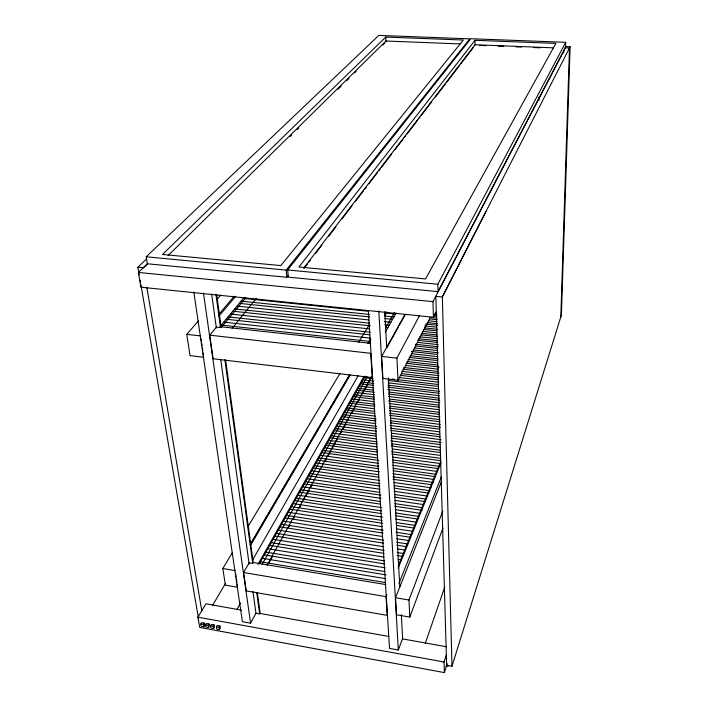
<?xml version="1.0" encoding="UTF-8"?>
<svg xmlns="http://www.w3.org/2000/svg" width="708" height="708" viewBox="0 0 708 708"><rect width="100%" height="100%" fill="white"/><g stroke="black" fill="none" stroke-linecap="round" stroke-linejoin="round"><path stroke-width="1.06" d="M538.974 100.253L539.045 96.961M563.648 53.135L563.71 51.02M565.719 42.312L565.559 47.321L438.057 291.634L288.377 277.164L287.652 269.978L470.731 38.719L565.719 42.312L437.845 284.244L438.057 291.634M560.816 316.91L569.471 47.994L565.064 47.825M570.117 46.737L561.409 315.007L451.978 666.237L446.642 665.255L435.845 296.342L442.341 296.979L570.117 46.737L565.719 46.56M241.605 610.172L205.913 603.791L197.939 617.164L199.718 627.43L444.367 672.6L447.208 663.661M444.367 672.6L444.04 662.007L446.27 655.077M425.278 643.342L444.801 586.959M441.296 482.006L395.524 597.747L396.498 614.774L409.808 617.084L442.969 528.018M368.372 310.998L389.533 648.404L398.321 649.997L402.622 638.43L401.321 614.659M409.808 617.084L408.959 600.021L442.721 511.185M398.967 583.401L441.438 476.679M398.179 566.055L440.668 461.528M225.622 360.036L253.234 562.506L252.729 563.382L249.172 562.789L243.587 572.506L246.207 590.879L387.223 615.367L386.046 596.632L386.807 594.755M398.188 568.241L441.004 462.66M485.909 211.497L442.341 296.979L451.978 666.237M147.414 263.721L138.379 272.438L140.927 287.209L433.438 317.255L436.394 311.44M404.914 314.476L381.647 356.407L382.922 378.453L398.011 380.24L430.322 317.272M433.438 317.255L432.96 301.643L565.444 47.701M193.824 292.05L242.41 621.73L250.597 623.208L255.951 613.234L259.641 613.898L260.119 612.995L257.34 592.596M398.011 380.24L396.914 358.133L419.676 315.29M386.931 347.663L398.179 327.353M399.25 325.423L405.144 314.786M266.934 565.435L371.381 376.709M269.111 562.789L272.315 556.992M288.846 527.062L289.917 525.132M293.121 519.336L294.183 517.406M299.519 507.751L300.59 505.822M303.794 500.034L304.856 498.096M305.927 496.166L309.131 490.379M310.724 487.476L311.794 485.546M325.662 460.448L326.733 458.51M327.804 456.58L330.999 450.792M332.07 448.863L333.141 446.925M334.203 444.996L335.273 443.066M336.335 441.137L337.406 439.208M340.61 433.411L341.672 431.482M342.743 429.552L345.946 423.756M347.539 420.862L348.61 418.932M351.814 413.136L352.876 411.206M353.947 409.277L355.018 407.348M358.213 401.551L359.283 399.622M362.487 393.825L363.549 391.896M364.62 389.966L367.815 384.17M368.886 382.24L371.558 377.417M236.799 609.668L240.57 602.933M262.11 564.426L367.133 376.709M259.278 563.966L365.036 376.09M257.986 564.329L363.85 376.674M219.48 629.642L219.117 627.376L219.914 625.96L217.188 625.465L216.382 626.881L216.754 629.138L219.48 629.642L220.276 628.226L219.914 625.96M385.258 332.167L396.206 312.954M213.621 628.562L213.25 626.306L214.064 624.89L211.347 624.394L210.533 625.801L210.904 628.067L213.621 628.562L214.436 627.146L214.064 624.89M252.42 560.285L358.23 375.612M385.648 327.769L394.418 312.458M208.577 627.633L209.391 626.226L209.019 623.969L206.302 623.465L205.488 624.872L205.869 627.138L208.577 627.633L208.196 625.376L209.019 623.969M251.163 543.337L349.336 375.665M368.302 343.274L370.532 339.468M250.437 545.496L350.15 375.019M368.532 343.584L370.762 339.778M384.692 315.963L386.922 312.157M203.895 626.766L204.718 625.359L204.329 623.111L201.63 622.615L200.798 624.014L201.187 626.27L203.895 626.766L203.506 624.509L204.329 623.111M250.207 544.417L349.504 374.939M367.912 343.513L370.7 338.751M384.648 314.945L386.32 312.095M212.453 605.579L225.348 583.64M237.64 587.268L225.374 585.144L222.816 568.515L232.481 552.426M248.393 525.929L339.911 373.567M358.673 342.345L369.47 324.361M303.59 268.244L475.068 44.754L553.55 47.834M304.325 268.058L307.688 263.668M309.033 261.916L310.378 260.155M315.75 253.137L321.804 245.242M328.521 236.472L335.919 226.826M341.973 218.931L352.053 205.771M355.416 201.382L363.478 190.859M364.824 189.107L366.169 187.346M368.859 183.841L377.594 172.433M378.939 170.681L380.284 168.929M381.63 167.168L391.71 154.017M395.073 149.627L403.144 139.104M404.489 137.343L405.834 135.591M407.18 133.839L417.26 120.679M418.605 118.926L419.95 117.165M421.295 115.413L431.376 102.253M435.411 96.996L445.491 83.836M446.837 82.084L459.607 65.41M460.952 63.658L473.05 47.87M475.024 40.303L298.935 267.031L425.535 278.934L555.877 43.392L475.024 40.303L475.068 45.232M286.917 277.279L286.191 270.102L469.785 38.852L378.824 35.4L146.193 256.792L147.361 263.774L286.917 277.279L288.271 275.536M232.1 328.379L256.385 298.245M209.745 335.167L370.744 353.319L372.275 377.621L213.108 358.77L209.745 335.167L216.48 327.061L220.48 327.503L221.082 326.769L216.701 294.634M221.215 327.618L245.818 297.732M220.232 326.432L244.163 297.466M218.984 316.131L235.357 296.661M219.197 313.945L234.171 296.201M203.789 357.266L190.036 355.637L186.753 334.353L198.337 320.981M217.17 299.263L220.79 295.086M290.138 136.538L291.714 134.98M297.218 129.555L298.785 127.998M338.079 89.217L341.221 86.111M346.716 80.685L349.079 78.358M354.575 72.924L356.151 71.375M382.869 45.002L384.435 43.445M168.141 255.508L385.966 41.011L460.103 43.914M385.78 37.064L162.513 254.455L280.855 265.589L463.315 40.029L385.78 37.064L386.01 41.896M147.476 263.916L143.512 267.739L137.883 267.19L139.193 274.81M137.883 267.19L146.671 258.792M446.013 666.255L448.137 666.281M479.493 45.409L486.122 45.675M498.282 46.153L503.804 46.365M515.964 46.843L521.486 47.064M533.646 47.542L540.275 47.799M287.652 269.978L437.845 284.244M146.193 256.792L286.191 270.102M138.379 272.438L432.96 301.643M434.562 314.033L436.739 314.255M434.65 314.662L436.836 314.883M433.632 315.856L436.916 316.193M430.508 317.467L437.084 318.14M243.393 298.413L368.204 311.255M384.621 312.945L395.577 314.078M429.738 318.963L437.429 319.75M241.145 301.139L369.744 314.467M385.134 316.06L393.922 316.972M428.464 320.777L437.181 321.68M427.508 322.644L437.34 323.662M239.304 303.36L369.585 316.945M384.913 318.538L392.577 319.335M425.641 324.043L437.677 325.308M237.012 306.13L368.912 319.972M384.302 321.582L390.896 322.282M424.667 325.928L436.748 327.193M424.473 327.901L437.544 329.282M234.711 308.918L369.488 323.167M384.825 324.786L389.205 325.246M423.685 329.45L436.783 330.831M232.826 311.201L370.24 325.804M385.63 327.441L387.825 327.68M422.703 331.362L436.924 332.875M421.711 333.282L437.075 334.928M230.481 314.033L369.664 328.937M420.906 334.857L437.402 336.619M419.587 336.76L437.048 338.645M228.118 316.901L370.169 332.211M418.587 338.716L437.19 340.734M226.179 319.237L369.797 334.804M417.764 340.318L437.509 342.46M417.525 342.38L438.199 344.628M223.781 322.149L370.257 338.132M415.41 344.247L438.332 346.752M415.667 345.991L437.553 348.389M221.356 325.078L370.62 341.486M221.082 326.769L370.762 343.291M414.64 348L437.677 350.54M413.277 349.982L438.323 352.761M411.339 351.513L437.535 354.425M411.383 353.681L437.65 356.611M410.33 355.735L437.765 358.814M409.153 357.381L437.456 360.567M186.753 334.353L200.647 335.919M381.647 356.407L396.914 358.133M408.082 359.452L437.562 362.797M407.012 361.549L437.668 365.036M406.135 363.257L439.057 367.01M405.817 365.461L438.5 369.204M403.64 367.461L438.597 371.488M402.746 369.195L438.88 373.373M401.64 371.346L438.978 375.683M401.303 373.603L438.376 377.93M400.401 375.373L438.65 379.851M399.277 377.559L438.739 382.196M392.382 379.081L394.56 379.338M397.825 379.727L438.102 384.479M364.169 377.638L372.895 378.674M388.17 380.488L438.358 386.435M362.93 379.833L373.877 381.143M388.099 382.833L438.429 388.834M361.682 382.046L373.753 383.497M388.019 385.205L439.606 391.382M360.673 383.851L373.744 385.426M387.904 387.126L439.102 393.285M359.407 386.09L373.612 387.807M387.816 389.524L439.164 395.719M358.142 388.338L373.479 390.205M388.825 392.064L439.226 398.179M357.106 390.179L374.514 392.303M388.657 394.02L439.774 400.25M355.823 392.453L374.373 394.728M388.559 396.462L439.827 402.737M354.54 394.745L374.231 397.17M389.55 399.055L438.792 405.109M353.487 396.622L374.32 399.188M388.577 400.949L439.031 407.18M352.177 398.94L373.966 401.64M389.223 403.533L439.349 409.746M350.867 401.268L374.904 404.268M390.205 406.171L439.385 412.304M349.796 403.179L374.992 406.33M389.232 408.109L439.624 414.41M348.46 405.534L374.585 408.817M389.825 410.737L439.889 417.03M347.124 407.914L374.417 411.357M389.701 413.286L439.916 419.632M346.035 409.852L374.488 413.454M389.807 415.401L440.146 421.782M344.681 412.251L375.125 416.136M390.356 418.074L440.376 424.446M343.318 414.676L376.036 418.862M390.223 420.676L440.394 427.101M342.212 416.649L376.098 421.003M390.32 422.826L439.518 429.154M340.831 419.101L375.921 423.632M390.179 425.473L439.535 431.845M339.442 421.561L376.497 426.366M390.666 428.207L439.712 434.57M338.309 423.57L376.55 428.552M390.754 430.402L439.916 436.809M336.911 426.066L376.364 431.234M391.701 433.243L441.022 439.695M335.495 428.579L375.798 433.88M391.046 435.88L441.146 442.473M334.335 430.623L375.833 436.11M391.117 438.128L440.261 444.615M332.91 433.172L376.718 438.987M390.958 440.872L440.252 447.412M331.468 435.73L377.196 441.827M391.347 443.712L440.341 450.244M330.291 437.818L377.231 444.102M391.418 445.996L440.535 452.571M328.839 440.403L377.01 446.89M392.338 448.952L440.518 455.43M327.37 443.013L377.435 449.784M391.586 451.695L440.571 458.315M326.167 445.137L377.461 452.102M391.639 454.032L440.748 460.696M324.689 447.775L377.231 454.943M392.551 457.041L439.624 463.457M323.193 450.438L377.603 457.899M392.843 459.988L439.641 466.404M321.972 452.607L378.709 460.412M392.887 462.368L437.624 468.528M320.45 455.297L378.461 463.324M392.692 465.289L437.571 471.501M318.927 458.005L378.789 466.324M392.94 468.298L435.385 474.201M317.68 460.218L378.789 468.749M392.975 470.731L435.526 476.67M316.14 462.961L379.63 471.873M392.763 473.714L433.269 479.396M314.582 465.722L378.807 474.776M392.958 476.776L433.234 482.458M313.317 467.979L378.798 477.254M392.984 479.263L431.19 484.67M311.741 470.776L379.63 480.44M393.86 482.467L431.092 487.759M310.157 473.59L379.851 483.564M394.002 485.591L429.942 490.724M308.856 475.891L379.824 486.086M394.02 488.122L428.959 493.149M307.254 478.75L380.01 489.255M394.126 491.29L427.791 496.149M305.635 481.617L379.718 492.37M394.976 494.582L425.481 499.016M304.316 483.962L380.78 495.113M394.984 497.184L425.57 501.636M302.679 486.874L380.913 498.335M395.037 500.406L423.296 504.547M301.024 489.812L380.612 501.53M394.781 503.618L422.039 507.627M299.679 492.202L380.568 504.167M394.781 506.264L422.11 510.309M298.006 495.175L381.745 507.618M395.878 509.725L419.809 513.273M296.325 498.166L381.426 510.884M395.613 512.999L418.525 516.424M294.944 500.609L381.736 513.627M395.843 515.751L417.534 518.999M293.236 503.636L382.497 517.106M395.56 519.07L416.242 522.194M291.519 506.689L382.17 520.442M396.374 522.592L414.941 525.407M290.121 509.185L382.435 523.247M396.551 525.398L413.923 528.044M288.377 512.282L382.09 526.628M396.259 528.796L412.605 531.301M286.616 515.397L383.134 530.257M396.144 532.257L411.321 534.593M285.182 517.946L383.055 533.071M397.188 535.257L410.233 537.275M283.404 521.106L382.701 536.531M396.887 538.735L408.888 540.602M281.616 524.292L383.692 540.231M396.719 542.266L407.578 543.965M280.156 526.894L383.594 543.125M396.666 545.169L406.463 546.709M278.332 530.115L383.232 546.665M397.436 548.904L405.082 550.107M276.509 533.372L384.17 550.443M397.223 552.514L403.746 553.55M275.014 536.027L384.072 553.399M397.161 555.479L402.613 556.346M273.155 539.319L383.886 557.054M397.993 559.311L401.25 559.833M271.288 542.638L384.577 560.886M269.757 545.355L384.63 563.931M267.863 548.727L385.32 567.825M265.951 552.116L384.913 571.568M264.394 554.886L386.002 574.861M262.456 558.329L385.586 578.666M260.5 561.798L385.267 582.525M253.234 562.506L385.727 584.569M222.816 568.515L235.189 570.613M395.524 597.747L408.959 600.021M243.587 572.506L386.046 596.632M259.889 613.429L388.745 636.439M402.454 638.89L446.651 646.785M197.939 617.164L444.04 662.007M200.798 624.014L203.506 624.509M205.488 624.872L208.196 625.376M210.533 625.801L213.25 626.306M216.382 626.881L219.117 627.376M140.14 280.253L140.511 282.439M140.883 284.616L198.567 618.845M146.839 287.359L201.833 610.995M201.116 339.123L201.435 341.256M201.745 343.389L202.063 345.522M202.373 347.663L202.851 350.858M203.161 352.991L203.479 355.133M235.649 573.737L236.109 576.861M236.419 578.94L236.879 582.065M237.18 584.144L237.49 586.224M203.47 293.041L250.597 623.208M211.648 294.05L216.356 327.937M220.754 359.637L249.127 564.046M252.924 591.375L255.951 613.234M215.94 294.271L220.48 327.503M224.887 359.691L252.729 563.382M256.703 592.41L259.641 613.898M378.798 310.971L398.321 649.997M384.754 311.617L386.701 347.301M388.382 377.957L399.808 586.914"/></g></svg>
